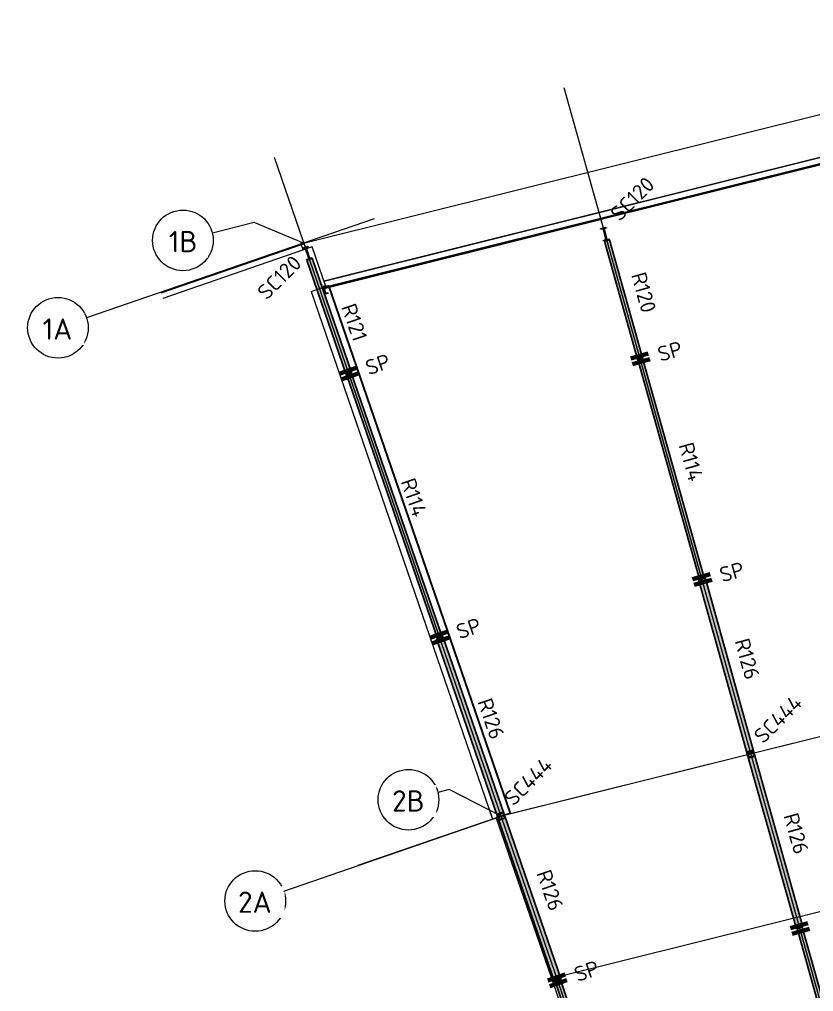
# Model space of a CAD drawing. Header units: millimetres. Extents: x 665 to 191693, y 5858 to 4040956.
# Drawn here: x 15074 to 41284, y 4006836 to 4038904 of the extents above; entities that cross this region are included whole.
import ezdxf

# ---------------------------------------------------------------- set-up
doc = ezdxf.new("R2010")
doc.units = ezdxf.units.MM
doc.linetypes.add('Dash', pattern=[7, 5, -2])
doc.linetypes.add('Hidden Half', pattern=[3, 2, -1])
for name, color, linetype, lineweight in [('A-270-M_ROOF', 132, 'Continuous', 13), ('S-280-A_COLUMN', 171, 'Continuous', 18), ('S-280-A_STRUCT_FRAME', 2, 'Continuous', 18), ('S-280-M_COLUMN', 52, 'Continuous', 13), ('S-280-M_STRUCT_FRAME', 12, 'Continuous', 13), ('S-280-MH_COLUMN', 52, 'Hidden Half', 13), ('Z-000-T_TEXT', 131, 'Continuous', 25), ('Z-030-M_GRID', 191, 'Continuous', 13), ('Z-033_T_GRIDREF', 31, 'Continuous', 13)]:
    doc.layers.add(name, color=color, linetype=linetype, lineweight=lineweight)
doc.styles.add('ISOCPEUR_2', font='isocpeur.ttf', dxfattribs={"height": 700})
doc.styles.add('ISOCPEUR_3', font='isocpeur.ttf', dxfattribs={"height": 500})

# ---------------------------------------------------------------- blocks, each defined once
blk = doc.blocks.new('Roof Gutters1 - Roof Gutters-1884510-S6_001 - UPPER ROOF FRAMING - PART 2')
at = {"layer": 'A-270-M_ROOF', "color": 253, "lineweight": 5}
for p, q in [((-2326039, 4036756), (-2326019, 4036760)), ((-2326019, 4036760), (-2325425, 4036854)), ((-2323168, 4018758), (-2326019, 4036760)), ((-2325425, 4036854), (-2325405, 4036856)), ((-2322574, 4018852), (-2325425, 4036854)), ((-2322554, 4018854), (-2325405, 4036856)), ((-2323187, 4018754), (-2325460, 4033101)), ((-2353842, 4029932), (-2353274, 4030128)), ((-2353274, 4030128), (-2353255, 4030133)), ((-2353274, 4030128), (-2347279, 4012718)), ((-2353255, 4030133), (-2347260, 4012723)), ((-2353849, 4029929), (-2353842, 4029932)), ((-2353842, 4029932), (-2347848, 4012522)), ((-2322574, 4018852), (-2323168, 4018758)), ((-2323167, 4018758), (-2322575, 4018852)), ((-2322575, 4018852), (-2322556, 4018854)), ((-2322554, 4018854), (-2322574, 4018852)), ((-2323168, 4018758), (-2323187, 4018754)), ((-2323186, 4018754), (-2323167, 4018758)), ((-2347279, 4012718), (-2347568, 4012618)), ((-2347565, 4012619), (-2347280, 4012717)), ((-2347280, 4012717), (-2347261, 4012722)), ((-2347260, 4012723), (-2347279, 4012718)), ((-2347848, 4012522), (-2347854, 4012519)), ((-2347849, 4012521), (-2347847, 4012522)), ((-2347724, 4012565), (-2347848, 4012522)), ((-2347847, 4012522), (-2347724, 4012564))]:
    blk.add_line(p, q, dxfattribs=at)
blk = doc.blocks.new('25021-APA-ZZ-ZZ-M3-AR-000001_V3_rvt-1-S6_001 - UPPER ROOF FRAMING - PART 2')
at = {"layer": 'A-270-M_ROOF', "color": 253, "lineweight": 5}
for p, q in [((-2325925, 4037126), (-2353414, 4030275)), ((-2353413, 4030274), (-2325925, 4037124)), ((-2325853, 4036934), (-2353246, 4030107)), ((-2353246, 4030109), (-2325893, 4036926)), ((-2353802, 4031403), (-2358734, 4029704)), ((-2354083, 4031554), (-2354185, 4031528)), ((-2354185, 4031528), (-2354106, 4031298)), ((-2354007, 4031332), (-2354083, 4031554)), ((-2353353, 4030100), (-2353802, 4031403)), ((-2322789, 4018793), (-2347729, 4012578)), ((-2321910, 4013241), (-2345898, 4007263)), ((-2347724, 4012564), (-2352291, 4010992)), ((-2345898, 4007263), (-2347729, 4012578)), ((-2339329, 3988185), (-2345898, 4007263))]:
    blk.add_line(p, q, dxfattribs=at)
blk.add_blockref('Roof Gutters1 - Roof Gutters-1884510-S6_001 - UPPER ROOF FRAMING - PART 2', (0, 0), dxfattribs=at)
blk = doc.blocks.new('NRP_Framing-Steel-Purlin C - G946 - EC250-24-4105925-S6_001 - UPPER ROOF FRAMING - PART 2')
at = {"layer": 'S-280-M_STRUCT_FRAME', "color": 1, "lineweight": 35}
blk.add_line((-4747.5, 0), (4760.5, 0), dxfattribs=at)
blk.add_line((-4747.5, 0), (4760.5, 0), dxfattribs=at)
blk = doc.blocks.new('NRP_Framing-Steel-Purlin C - G946 - EC250-24-4105926-S6_001 - UPPER ROOF FRAMING - PART 2')
at = {"layer": 'S-280-M_STRUCT_FRAME', "color": 1, "lineweight": 35}
blk.add_line((-4733, 0), (4720, 0), dxfattribs=at)
blk.add_line((-4733, 0), (4720, 0), dxfattribs=at)
blk = doc.blocks.new('NRP_Framing-Steel-Purlin Z - G914 - EZ250-15-4113987-S6_001 - UPPER ROOF FRAMING - PART 2')
at = {"layer": 'S-280-M_STRUCT_FRAME', "color": 150, "lineweight": 35}
blk.add_line((-2354070, 4031516), (-2358797, 4029888), dxfattribs=at)
blk = doc.blocks.new('Grid - NRP_Grid-Head-320187-S6_001 - UPPER ROOF FRAMING - PART 2')
at = {"layer": 'Z-033_T_GRIDREF'}
blk.add_circle((0, 0), 5, dxfattribs=at)
blk = doc.blocks.new('NRP_Splice _v3_ - NRP_Splice-3209833-S6_001 - UPPER ROOF FRAMING - PART 2')
at = {"layer": 'Z-000-T_TEXT', "lineweight": 70}
for p, q in [((-0.5, 1.5), (-0.5, -1.5)), ((-0.5, 1.5), (-0.5, -1.5)), ((0.5, 1.5), (0.5, -1.5)), ((0.5, -1.5), (0.5, 1.5))]:
    blk.add_line(p, q, dxfattribs=at)

msp = doc.modelspace()

# ---------------------------------------------------------------- hatches: boundary and pattern name
at = {"layer": 'S-280-M_STRUCT_FRAME', "lineweight": 5}
for points in [[(35472, 4027694), (35643, 4027742), (34550, 4031639), (34379, 4031591), (35427, 4027854)], [(25857, 4027193), (26036, 4027255), (24739, 4031024), (24559, 4030962), (25629, 4027854)], [(35481, 4027661), (35487, 4027663), (35481, 4027686), (35557, 4027707), (35554, 4027716), (35472, 4027693), (35481, 4027661)], [(37514, 4020438), (37673, 4020483), (35640, 4027730), (35481, 4027686), (37499, 4020490)], [(35646, 4027707), (35653, 4027709), (35643, 4027741), (35562, 4027716), (35564, 4027709), (35640, 4027730), (35644, 4027717)], [(25869, 4027157), (25881, 4027161), (25869, 4027196), (25857, 4027192), (25869, 4027159)], [(25869, 4027197), (28867, 4018488), (29023, 4018542), (26025, 4027251)], [(26037, 4027215), (26049, 4027219), (26036, 4027254), (26025, 4027249), (26037, 4027216)], [(26049, 4027218), (26049, 4027219), (26037, 4027214)], [(37703, 4020490), (37484, 4020428), (39098, 4014675), (39317, 4014736)], [(37590, 4020459), (37591, 4020458), (37596, 4020460)], [(30868, 4012582), (31083, 4012657), (29053, 4018552), (28838, 4018477), (30657, 4013195)], [(40716, 4008906), (40935, 4008967), (39317, 4014736), (39098, 4014675), (40140, 4010960)], [(32734, 4007161), (32950, 4007235), (31083, 4012657), (30868, 4012582), (31083, 4011956)], [(31083, 4012657), (31083, 4012657)], [(44666, 3994913), (44838, 3994961), (40911, 4008960), (40740, 4008912), (43650, 3998536)], [(37113, 3994521), (37282, 3994579), (32927, 4007227), (32758, 4007169), (35731, 3998536)], [(32927, 4007227), (32875, 4007210), (32871, 4007208)]]:
    msp.add_hatch(color=256, dxfattribs=at).paths.add_polyline_path(points)
h = msp.add_hatch(color=256, dxfattribs=at)
h.paths.add_polyline_path([(35554, 4027716), (35559, 4027707), (35564, 4027709), (35562, 4027718)])
h.paths.add_polyline_path([(35653, 4027708), (35653, 4027709), (35647, 4027706)])
at = {"layer": 'S-280-M_STRUCT_FRAME'}
for points in [[(40911, 4008960), (40911, 4008960), (40834, 4008939)], [(32927, 4007227), (32926, 4007227), (32875, 4007210)]]:
    msp.add_hatch(color=256, dxfattribs=at).paths.add_polyline_path(points)

# ---------------------------------------------------------------- linework, layer by layer
at = {"layer": 'S-280-M_COLUMN', "lineweight": 35}
for p, q in [((34264, 4032000), (34437, 4032043)), ((34267, 4031987), (34264, 4032000)), ((34339, 4032005), (34267, 4031987)), ((34440, 4031649), (34353, 4031997)), ((34360, 4031999), (34447, 4031651)), ((34440, 4032030), (34369, 4032012)), ((34437, 4032043), (34440, 4032030)), ((34360, 4031618), (34431, 4031635)), ((34363, 4031605), (34360, 4031618)), ((34535, 4031648), (34363, 4031605)), ((34461, 4031643), (34532, 4031661)), ((34532, 4031661), (34535, 4031648)), ((24429, 4031359), (24597, 4031417)), ((24433, 4031347), (24429, 4031359)), ((24503, 4031371), (24433, 4031347)), ((24634, 4031025), (24517, 4031364)), ((24524, 4031366), (24641, 4031028)), ((24601, 4031405), (24531, 4031381)), ((24597, 4031417), (24601, 4031405)), ((24557, 4030987), (24626, 4031011)), ((24561, 4030975), (24557, 4030987)), ((24729, 4031033), (24561, 4030975)), ((24655, 4031021), (24725, 4031045)), ((24725, 4031045), (24729, 4031033)), ((25109, 4030094), (25196, 4030115)), ((25166, 4029851), (25109, 4030094)), ((25123, 4030070), (25168, 4029879)), ((25200, 4030100), (25132, 4030084)), ((25196, 4030115), (25200, 4030100)), ((25254, 4029872), (25166, 4029851)), ((25182, 4029870), (25251, 4029886)), ((25251, 4029886), (25254, 4029872))]:
    msp.add_line(p, q, dxfattribs=at)
for centre, radius, start, end in [((34342, 4031994), 11.4, 14.0181, 104.0181), ((34371, 4032001), 11.4, 104.0181, 194.0181), ((34428, 4031647), 11.4, 284.0181, 14.0181), ((34458, 4031654), 11.4, 194.0181, 284.0181), ((24506, 4031360), 11.4, 19.0004, 109.0004), ((24535, 4031370), 11.4, 109.0004, 199.0004), ((24623, 4031022), 11.4, 289.0004, 19.0004), ((24652, 4031032), 11.4, 199.0004, 289.0004), ((25134, 4030073), 12, 103.3546, 193.3546), ((25180, 4029882), 12, 193.3546, 283.3546)]:
    msp.add_arc(centre, radius, start, end, dxfattribs=at)
at = {"layer": 'S-280-M_STRUCT_FRAME', "lineweight": 25}
for p, q in [((34379, 4031591), (34550, 4031639)), ((35643, 4027742), (34550, 4031639)), ((35472, 4027694), (34379, 4031591)), ((24559, 4030962), (24739, 4031024)), ((26036, 4027255), (24739, 4031024)), ((25857, 4027193), (24559, 4030962)), ((35643, 4027742), (35472, 4027694)), ((35472, 4027693), (35554, 4027716)), ((35472, 4027694), (35472, 4027693)), ((35472, 4027693), (35481, 4027661)), ((35481, 4027686), (35640, 4027730)), ((37514, 4020438), (35481, 4027686)), ((35487, 4027663), (35481, 4027661)), ((35481, 4027660), (35488, 4027662)), ((35481, 4027661), (35481, 4027660)), ((35554, 4027716), (35557, 4027707)), ((35562, 4027718), (35644, 4027741)), ((35564, 4027709), (35562, 4027718)), ((37673, 4020483), (35640, 4027730)), ((35644, 4027741), (35643, 4027742)), ((35653, 4027709), (35644, 4027741)), ((35653, 4027709), (35646, 4027707)), ((35647, 4027706), (35653, 4027708)), ((35653, 4027708), (35653, 4027709)), ((26036, 4027255), (25857, 4027193)), ((25857, 4027192), (25869, 4027196)), ((25857, 4027193), (25857, 4027192)), ((25857, 4027192), (25869, 4027157)), ((25869, 4027197), (26025, 4027251)), ((28867, 4018488), (25869, 4027197)), ((25881, 4027161), (25869, 4027157)), ((25869, 4027157), (25870, 4027156)), ((25870, 4027156), (25882, 4027160)), ((26025, 4027250), (26037, 4027254)), ((29023, 4018542), (26025, 4027251)), ((26037, 4027254), (26036, 4027255)), ((26049, 4027219), (26037, 4027254)), ((26049, 4027219), (26037, 4027215)), ((26038, 4027213), (26049, 4027218)), ((26049, 4027218), (26049, 4027219)), ((37484, 4020428), (37703, 4020490)), ((39098, 4014675), (37484, 4020428)), ((37673, 4020483), (37514, 4020438)), ((37514, 4020437), (37590, 4020459)), ((37514, 4020438), (37514, 4020437)), ((37596, 4020460), (37673, 4020482)), ((37673, 4020482), (37673, 4020483)), ((39317, 4014736), (37703, 4020490)), ((28838, 4018477), (29053, 4018552)), ((30868, 4012582), (28838, 4018477)), ((29023, 4018542), (28867, 4018488)), ((28867, 4018488), (28868, 4018487)), ((29024, 4018541), (29023, 4018542)), ((31083, 4012657), (29053, 4018552)), ((39098, 4014675), (39317, 4014736)), ((39317, 4014736), (39098, 4014675)), ((40716, 4008906), (39098, 4014675)), ((40935, 4008967), (39317, 4014736)), ((30868, 4012582), (31083, 4012657)), ((30868, 4012582), (32734, 4007161)), ((31083, 4012657), (32950, 4007235)), ((40935, 4008967), (40716, 4008906)), ((40740, 4008912), (40911, 4008960)), ((40740, 4008912), (40740, 4008912)), ((44666, 3994913), (40740, 4008912)), ((40911, 4008960), (40911, 4008960)), ((44838, 3994961), (40911, 4008960)), ((32950, 4007235), (32734, 4007161)), ((32758, 4007169), (32927, 4007227)), ((32758, 4007169), (32758, 4007169)), ((37113, 3994521), (32758, 4007169)), ((32927, 4007227), (32926, 4007227)), ((37282, 3994579), (32927, 4007227))]:
    msp.add_line(p, q, dxfattribs=at)
at = {"layer": 'S-280-M_STRUCT_FRAME', "linetype": 'Dash', "lineweight": 25}
for p, q in [((35488, 4027662), (35647, 4027706)), ((35563, 4027684), (35488, 4027663)), ((35557, 4027707), (35563, 4027684)), ((35562, 4027718), (35562, 4027718)), ((35571, 4027686), (35564, 4027709)), ((35646, 4027707), (35571, 4027686)), ((25869, 4027196), (25943, 4027222)), ((25955, 4027186), (25881, 4027161)), ((25882, 4027160), (26037, 4027213)), ((25943, 4027222), (25955, 4027186)), ((25951, 4027224), (26025, 4027250)), ((25963, 4027189), (25951, 4027224)), ((25951, 4027224), (25951, 4027224)), ((26037, 4027215), (25963, 4027189)), ((37514, 4020437), (37521, 4020413)), ((37521, 4020412), (37680, 4020457)), ((37597, 4020435), (37521, 4020413)), ((37521, 4020413), (37521, 4020412)), ((37590, 4020459), (37597, 4020435)), ((37603, 4020436), (37596, 4020460)), ((37596, 4020460), (37596, 4020460)), ((37680, 4020458), (37603, 4020436)), ((37680, 4020458), (37673, 4020482)), ((37680, 4020457), (37680, 4020458)), ((28868, 4018487), (28943, 4018513)), ((28868, 4018487), (28876, 4018464)), ((28876, 4018463), (29032, 4018517)), ((28951, 4018490), (28876, 4018464)), ((28876, 4018464), (28876, 4018463)), ((28943, 4018513), (28951, 4018490)), ((28949, 4018515), (29024, 4018541)), ((28957, 4018492), (28949, 4018515)), ((28949, 4018515), (28949, 4018515)), ((29032, 4018518), (28957, 4018492)), ((29032, 4018518), (29024, 4018541)), ((29032, 4018517), (29032, 4018518)), ((39202, 4014704), (39098, 4014674)), ((39320, 4014726), (39100, 4014664)), ((39100, 4014665), (39205, 4014694)), ((39202, 4014704), (39202, 4014704)), ((39205, 4014694), (39202, 4014704)), ((39317, 4014736), (39212, 4014707)), ((39212, 4014707), (39215, 4014697)), ((39212, 4014707), (39212, 4014707)), ((39215, 4014697), (39320, 4014726)), ((40906, 4008980), (40734, 4008932)), ((40734, 4008932), (40816, 4008955)), ((40734, 4008932), (40734, 4008932)), ((40734, 4008932), (40740, 4008912)), ((40816, 4008955), (40822, 4008935)), ((40824, 4008957), (40906, 4008980)), ((40829, 4008937), (40824, 4008957)), ((40906, 4008980), (40906, 4008980)), ((40911, 4008960), (40906, 4008980)), ((32920, 4007247), (32751, 4007189)), ((32839, 4007218), (32920, 4007246)), ((32920, 4007246), (32920, 4007247)), ((32926, 4007227), (32920, 4007246)), ((32751, 4007189), (32752, 4007188)), ((32752, 4007188), (32832, 4007216)), ((32752, 4007188), (32758, 4007169)), ((32839, 4007197), (32758, 4007169)), ((32832, 4007216), (32839, 4007197)), ((32846, 4007200), (32839, 4007218)), ((32926, 4007227), (32846, 4007200))]:
    msp.add_line(p, q, dxfattribs=at)
at = {"layer": 'S-280-MH_COLUMN', "lineweight": 35}
for p, q in [((39093, 4014742), (39286, 4014797)), ((39147, 4014550), (39093, 4014742)), ((39281, 4014789), (39100, 4014738)), ((39100, 4014738), (39151, 4014557)), ((39332, 4014608), (39281, 4014789)), ((39286, 4014797), (39340, 4014604)), ((39340, 4014604), (39147, 4014550)), ((39151, 4014557), (39332, 4014608)), ((30848, 4012682), (31037, 4012747)), ((31034, 4012739), (30856, 4012678)), ((31095, 4012561), (31034, 4012739)), ((31037, 4012747), (31103, 4012558)), ((30913, 4012492), (30848, 4012682)), ((30856, 4012678), (30917, 4012500)), ((31103, 4012558), (30913, 4012492)), ((30917, 4012500), (31095, 4012561))]:
    msp.add_line(p, q, dxfattribs=at)
at = {"layer": 'Z-030-M_GRID'}
for p, q in [((24449, 4031526), (54055, 4038904)), ((47003, 3986909), (33054, 4036646)), ((24449, 4031526), (22818, 4032201)), ((56723, 4019036), (30973, 4012619)), ((30973, 4012619), (29255, 4013500))]:
    msp.add_line(p, q, dxfattribs=at)

# ---------------------------------------------------------------- block references
at = {"lineweight": 5}
msp.add_blockref('25021-APA-ZZ-ZZ-M3-AR-000001_V3_rvt-1-S6_001 - UPPER ROOF FRAMING - PART 2', (2378539, 0), dxfattribs=at)
at = {"layer": 'S-280-M_STRUCT_FRAME', "color": 1, "lineweight": 35, "rotation": 14.02863161158897}
for name, p in [('NRP_Framing-Steel-Purlin C - G946 - EC250-24-4105925-S6_001 - UPPER ROOF FRAMING - PART 2', (38885, 4033474)), ('NRP_Framing-Steel-Purlin C - G946 - EC250-24-4105926-S6_001 - UPPER ROOF FRAMING - PART 2', (29674, 4031173))]:
    msp.add_blockref(name, p, dxfattribs=at)
at = {"layer": 'S-280-M_STRUCT_FRAME', "color": 150, "lineweight": 35}
msp.add_blockref('NRP_Framing-Steel-Purlin Z - G914 - EZ250-15-4113987-S6_001 - UPPER ROOF FRAMING - PART 2', (2378539, 0), dxfattribs=at)
at = {"layer": 'Z-000-T_TEXT', "lineweight": 70, "xscale": 200, "yscale": 200, "zscale": 200}
for p, rotation in [((35565, 4027709), 105.6674071203143), ((25939, 4027221), 109.0004071202155), ((37607, 4020430), 105.6674071203143), ((28938, 4018512), 109.0004071202155), ((40837, 4008915), 105.6674071203143), ((32830, 4007208), 109.0004071202155)]:
    msp.add_blockref('NRP_Splice _v3_ - NRP_Splice-3209833-S6_001 - UPPER ROOF FRAMING - PART 2', p, dxfattribs=dict(at, rotation=rotation))
at = {"layer": 'Z-033_T_GRIDREF'}
for p, xscale, yscale, zscale, rotation in [((20470, 4031616), 199.9999999999998, 199.9999999999998, 199.9999999999998, 283.9934690902115), ((16345, 4028734), 199.9999999999999, 199.9999999999999, 199.9999999999999, 109.0004071202158), ((27913, 4013165), 199.9999999999999, 199.9999999999999, 199.9999999999999, 103.9934690902123), ((22856, 4009824), 199.9999999999999, 199.9999999999999, 199.9999999999999, 289.0004071202151)]:
    msp.add_blockref('Grid - NRP_Grid-Head-320187-S6_001 - UPPER ROOF FRAMING - PART 2', p, dxfattribs=dict(at, xscale=xscale, yscale=yscale, zscale=zscale, rotation=rotation))

# ---------------------------------------------------------------- texts
at = {"layer": 'S-280-A_COLUMN', "lineweight": 13, "char_height": 500, "attachment_point": 1, "rotation": 45, "style": 'ISOCPEUR_3'}
for s, insert, width in [('SC120', (34530, 4032564), 2084.39), ('SC120', (22878, 4029971), 2084.39), ('SC444', (39267, 4015334), 2356.96), ('SC444', (31026, 4013280), 2356.96)]:
    msp.add_mtext(s, dxfattribs=dict(at, insert=insert, width=width))
at = {"layer": 'S-280-A_STRUCT_FRAME', "lineweight": 13, "char_height": 500, "attachment_point": 1, "style": 'ISOCPEUR_3'}
for s, insert, width, rotation in [('R120', (35738, 4030616), 1651.48, 285.6674), ('R121', (26161, 4029586), 1523.21, 289.0004), ('R114', (37306, 4025000), 1571.31, 285.6674), ('R114', (28121, 4023826), 1571.31, 289.0004), ('R126', (39151, 4018538), 1651.48, 285.6674), ('R126', (30655, 4016565), 1651.48, 289.0004), ('R126', (40767, 4012777), 1651.48, 285.6674), ('R126', (32603, 4010907), 1651.48, 289.0004)]:
    msp.add_mtext(s, dxfattribs=dict(at, insert=insert, width=width, rotation=rotation))
at = {"layer": 'Z-000-T_TEXT', "char_height": 500, "width": 962.02, "attachment_point": 1, "style": 'ISOCPEUR_3'}
for insert, rotation in [((36090, 4028087), 15.6674), ((26441, 4027629), 19.0004), ((38132, 4020808), 15.6674), ((29439, 4018920), 19.0004), ((33332, 4007615), 19.0004)]:
    msp.add_mtext('SP', dxfattribs=dict(at, insert=insert, rotation=rotation))

# ---------------------------------------------------------------- next in the draw order: texts
at = {"layer": 'Z-033_T_GRIDREF', "char_height": 700, "attachment_point": 1, "style": 'ISOCPEUR_2', "bg_fill": 3, "box_fill_scale": 1.25, "bg_fill_color": 256, "bg_fill_true_color": 13158600, "bg_fill_transparency": 0}
for s, insert, width in [('1A', (15839, 4029042), 1202.53), ('2A', (22290, 4010134), 1362.87)]:
    msp.add_mtext(s, dxfattribs=dict(at, insert=insert, width=width))

# ---------------------------------------------------------------- next in the draw order: linework, layer by layer
at = {"layer": 'Z-030-M_GRID'}
for p, q in [((40392, 3985273), (23491, 4034355)), ((26783, 4032329), (17290, 4029060)), ((23802, 4010149), (30975, 4012620))]:
    msp.add_line(p, q, dxfattribs=at)

# ---------------------------------------------------------------- next in the draw order: texts
at = {"layer": 'Z-033_T_GRIDREF', "char_height": 700, "attachment_point": 1, "style": 'ISOCPEUR_2', "bg_fill": 3, "box_fill_scale": 1.25, "bg_fill_color": 256, "bg_fill_true_color": 13158600, "bg_fill_transparency": 0}
for s, insert, width in [('1B', (20003, 4031926), 1122.36), ('2B', (27374, 4013474), 1282.7)]:
    msp.add_mtext(s, dxfattribs=dict(at, insert=insert, width=width))

# ---------------------------------------------------------------- next in the draw order: linework, layer by layer
at = {"layer": 'Z-030-M_GRID'}
for p, q in [((22818, 4032201), (21441, 4031858)), ((29255, 4013500), (28883, 4013407))]:
    msp.add_line(p, q, dxfattribs=at)

doc.saveas('drawing.dxf')
